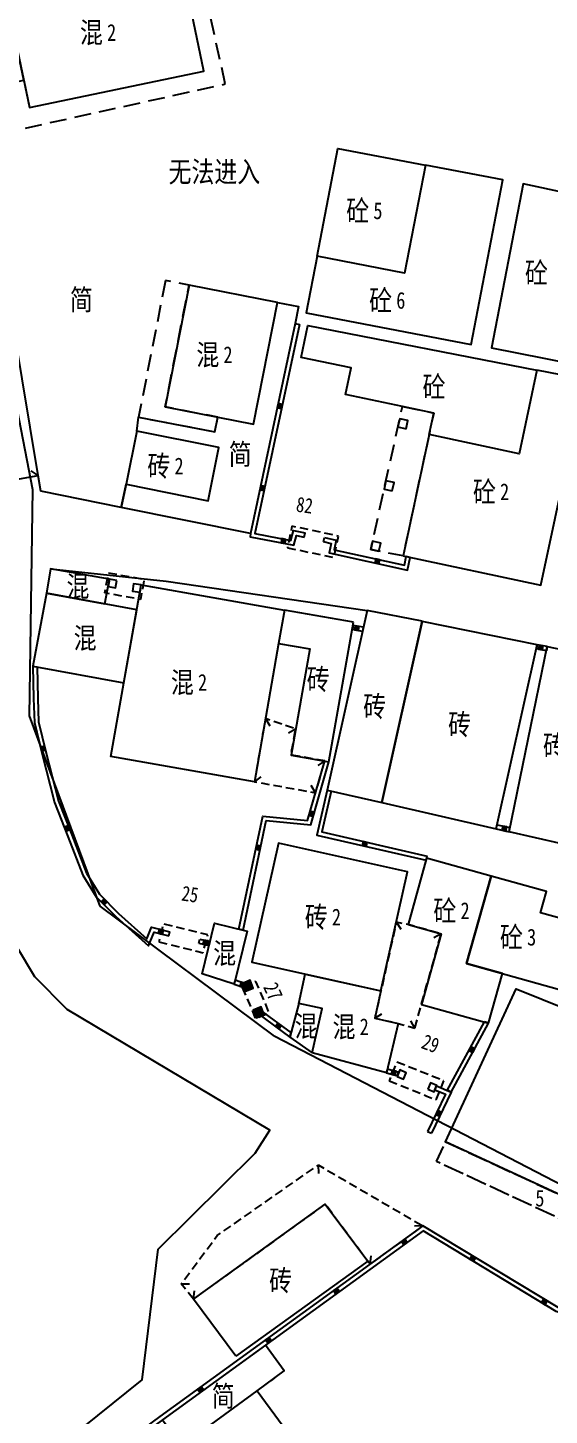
# Model space of a CAD drawing. Extents: x 395778 to 396698, y 996972 to 998012.
# Drawn here: x 396117.5 to 396148.6, y 997405.9 to 997488.7 of the extents above; entities that cross this region are included whole.
import ezdxf
from ezdxf.enums import TextEntityAlignment as Align

# ---------------------------------------------------------------- set-up
doc = ezdxf.new("R2010")
doc.units = 0
doc.header["$LTSCALE"] = 0.5
for name, pattern in [('X32', [1.5, 1, -0.5]), ('X39', [3, 2.5, -0.5]), ('X5', [3, 2, -1])]:
    doc.linetypes.add(name, pattern=pattern)
doc.layers.get('0').update_dxf_attribs({"linetype": 'CONTINUOUS'})
doc.layers.add('ASSIST', color=7, linetype='CONTINUOUS', plot=False)
doc.layers.add('JMD', color=6, linetype='CONTINUOUS')
doc.layers.add('门牌号', color=2, linetype='CONTINUOUS')
doc.styles.add('正等线体', font='simhei.ttf')
doc.styles.add('细等线体', font='', dxfattribs={"width": 0.8})
doc.styles.get('细等线体').set_extended_font_data('SimSun')
doc.linetypes.add('445', pattern='A,8,-0.5,[147,AAA.SHX,S=1,R=0,X=0,Y=0],-1.5', length=10)

# ---------------------------------------------------------------- blocks, each defined once
blk = doc.blocks.new('*U0')
at = {"linetype": 'Continuous'}
for points in [[(0, 0), (0.5, 0.5), (-0.5, 0.5)], [(0, 0), (-0.5, 0.5), (-0.5, -0.5)], [(0, 0), (-0.5, -0.5), (0.5, -0.5)], [(0, 0), (0.5, -0.5), (0.5, 0.5)]]:
    blk.add_solid(points, dxfattribs=at)
blk = doc.blocks.new('gc002')
blk.add_lwpolyline([(-0.5, -0.5), (0.5, -0.5), (0.5, 0.5), (-0.5, 0.5), (-0.5, -0.5)])
at = {"linetype": 'Continuous'}
blk.add_blockref('*U0', (0, 0), dxfattribs=at)
blk = doc.blocks.new('gc291')
blk.add_lwpolyline([(-0.5, -0.5), (0.5, -0.5), (0.5, 0.5), (-0.5, 0.5), (-0.5, -0.5)])

msp = doc.modelspace()

# ---------------------------------------------------------------- linework, layer by layer
at = {"layer": 'ASSIST', "linetype": 'Continuous', "flags": 128}
for points in [[(396111.904, 997491.511), (396117.773, 997461.157)], [(396117.773, 997461.157), (396117.57, 997447.648), (396121.784, 997436.304)], [(396118.845, 997456.429), (396125.745, 997455.679)], [(396125.745, 997455.679), (396137.712, 997453.938)], [(396121.784, 997436.304), (396132.168, 997428.561)], [(396174.322, 997410.459), (396160.727, 997413.747), (396132.168, 997428.561)]]:
    msp.add_lwpolyline(points, dxfattribs=at)
at = {"layer": 'JMD', "linetype": 'Continuous'}
for p, q in [((396133.434, 997471.047), (396133.679, 997470.995)), ((396118.106, 997461.989), (396117.697, 997462.276)), ((396133.966, 997458.322), (396134.018, 997458.566)), ((396135.116, 997458.055), (396135.176, 997458.298)), ((396140.289, 997457.1), (396140.044, 997457.151)), ((396136.88, 997453.048), (396136.837, 997452.802)), ((396137.49, 997452.94, 5.687), (396137.436, 997452.696, 5.687)), ((396147.854, 997451.899), (396147.807, 997451.654)), ((396148.446, 997451.785), (396148.399, 997451.54)), ((396117.796, 997450.626), (396118.047, 997450.58, -990.912)), ((396131.657, 997447.496), (396131.91, 997447.065)), ((396133.454, 997446.871), (396133.023, 997446.618)), ((396135.195, 997444.964), (396134.771, 997444.699)), ((396131, 997443.726), (396131.41, 997444.013)), ((396134.649, 997443.073), (396134.385, 997443.497)), ((396135.333, 997443.229), (396135.577, 997443.173)), ((396145.414, 997440.916), (396145.468, 997441.16, 5.742)), ((396146.175, 997440.742), (396146.225, 997440.987, 5.742)), ((396141.231, 997439.049), (396141.287, 997439.293)), ((396125.906, 997434.541), (396125.965, 997434.784)), ((396130.321, 997434.875), (396130.078, 997434.934, 5.78)), ((396139.458, 997435.349), (396139.73, 997434.93)), ((396127.695, 997434.1, -990.912), (396127.753, 997434.343, -990.912)), ((396128.295, 997433.957, -990.912), (396128.353, 997434.2, -990.912)), ((396142.131, 997434.658), (396141.695, 997434.412)), ((396129.793, 997431.66), (396129.875, 997431.896)), ((396130.549, 997431.397), (396130.631, 997431.633)), ((396131.201, 997429.9), (396131.349, 997430.101)), ((396138.177, 997429.625), (396138.599, 997429.892)), ((396140.559, 997429.037), (396140.314, 997429.472)), ((396144.959, 997429.328), (396144.712, 997429.397)), ((396133.117, 997428.487), (396133.184, 997428.748)), ((396138.878, 997426.356), (396138.944, 997426.597)), ((396139.52, 997426.181), (396139.586, 997426.422)), ((396141.761, 997425.36), (396141.86, 997425.589)), ((396142.726, 997425.214), (396142.506, 997425.333)), ((396141.323, 997422.868), (396141.548, 997422.76)), ((396134.804, 997420.869), (396134.825, 997420.369)), ((396141.042, 997417.24), (396140.543, 997417.215)), ((396137.888, 997414.953), (396137.961, 997415.448)), ((396126.631, 997413.772), (396127.131, 997413.783)), ((396127.363, 997412.873), (396127.428, 997413.369)), ((396132.174, 997408.149), (396131.972, 997408.001))]:
    msp.add_line(p, q, dxfattribs=at)
at = {"layer": 'JMD', "linetype": 'Continuous', "flags": 128}
for points, elevation in [([(396114.296, 997484.941), (396117.259, 997485.563), (396116.183, 997490.693), (396119.567, 997491.416), (396118.998, 997494.13), (396113.359, 997492.132), (396111.815, 997491.036), (396115.263, 997470.467), (396114.955, 997470.416), (396116.436, 997461.682), (396118.106, 997461.989)], -990.921), ([(396126.567, 997492.912), (396116.183, 997490.693), (396117.602, 997483.93), (396127.994, 997486.11)], 5.95), ([(396139.944, 997474.05), (396134.734, 997475.076), (396135.974, 997481.499), (396141.19, 997480.503)], -975.717), ([(396134.734, 997475.076), (396134.088, 997471.697), (396143.917, 997469.797), (396145.813, 997479.616), (396141.19, 997480.503), (396139.944, 997474.05)], -975.717), ([(396152.375, 997478.241), (396147.015, 997479.393), (396145.131, 997469.609), (396149.849, 997468.667)], -990.186), ([(396127.104, 997473.339), (396125.682, 997466.08), (396130.949, 997465.048), (396132.371, 997472.307)], -985.992), ([(396130.949, 997465.048), (396132.371, 997472.307), (396133.632, 997472.06), (396133.434, 997471.047), (396130.765, 997458.533), (396123.056, 997460.088), (396123.351, 997461.467), (396128.236, 997460.486), (396128.872, 997463.653), (396123.988, 997464.634), (396124.098, 997465.463), (396128.644, 997464.604), (396128.813, 997465.466)], -985.992), ([(396123.351, 997461.467), (396128.236, 997460.486), (396128.872, 997463.653), (396123.988, 997464.634)], -987.338), ([(396122.089, 997454.335), (396122.361, 997455.812), (396118.845, 997456.429), (396118.599, 997454.979)], 5.66), ([(396122.794, 997455.734), (396122.361, 997455.812), (396122.281, 997455.379), (396122.716, 997455.3)], 6.068), ([(396118.599, 997454.979), (396117.796, 997450.626), (396123.22, 997449.624), (396123.997, 997453.983)], -990.048), ([(396136.913, 997453.233), (396132.788, 997453.963), (396132.437, 997451.976), (396134.299, 997451.647), (396133.18, 997445.32), (396135.442, 997444.92)], 5.78), ([(396140.999, 997453.301), (396137.712, 997453.938), (396135.333, 997443.229), (396138.593, 997442.481)], 5.742), ([(396140.993, 997453.275), (396138.593, 997442.481), (396145.414, 997440.916), (396147.854, 997451.899)], 5.742), ([(396138.54, 997431.246), (396140.129, 997438.35), (396132.442, 997440.07), (396130.853, 997432.965), (396133.276, 997432.423)], -988.805), ([(396145.101, 997438.094), (396143.644, 997432.882), (396149.683, 997431.194), (396150.789, 997435.147), (396148.056, 997435.911), (396148.408, 997437.17)], -984.957), ([(396129.793, 997431.66), (396127.886, 997432.279), (396128.62, 997435.29), (396130.562, 997434.816)], -991.09), ([(396133.637, 997430.509), (396134.028, 997432.255), (396138.54, 997431.246), (396138.177, 997429.625), (396139.576, 997429.312), (396138.878, 997426.356), (396134.446, 997427.553), (396135.037, 997430.196)], -989.401), ([(396133.117, 997428.487), (396134.446, 997427.553), (396135.037, 997430.196), (396133.637, 997430.509)], -990.488), ([(396139.504, 997426.143), (396139.89, 997425.983), (396140.052, 997426.374), (396139.666, 997426.534)], 6.086), ([(396141.329, 997425.391), (396141.71, 997425.235), (396141.866, 997425.616), (396141.485, 997425.772)], 6.191)]:
    msp.add_lwpolyline(points, close=True, dxfattribs=dict(at, elevation=elevation))
at = {"layer": 'JMD', "linetype": 'X5', "flags": 128}
for points, elevation in [([(396129.264, 997485.34), (396127.281, 997494.314), (396114.992, 997491.599), (396116.839, 997482.595)], -986.526), ([(396125.695, 997473.615), (396124.098, 997465.463), (396128.644, 997464.604), (396128.813, 997465.466), (396125.682, 997466.08), (396127.104, 997473.339)], -985.992)]:
    msp.add_lwpolyline(points, close=True, dxfattribs=dict(at, elevation=elevation))
at = {"layer": 'JMD', "linetype": 'Continuous', "flags": 128}
for points, elevation in [([(396123.351, 997461.467), (396123.056, 997460.088), (396118.28, 997461.052), (396118.106, 997461.989), (396114.296, 997484.941), (396117.259, 997485.563), (396117.602, 997483.93)], -990.921), ([(396135.176, 997458.298), (396135.872, 997458.126), (396135.747, 997457.566), (396139.938, 997456.647), (396140.044, 997457.151)], 5.99), ([(396137.436, 997452.696), (396136.837, 997452.802)], 5.687), ([(396148.399, 997451.54), (396147.807, 997451.654)], 5.909), ([(396118.047, 997450.58), (396118.084, 997448.69), (396118.138, 997447.293), (396118.571, 997445.511), (396119.333, 997442.571), (396120.114, 997440.559), (396121.001, 997438.275), (396121.773, 997437.022), (396122.909, 997435.865), (396124.591, 997434.358), (396124.873, 997435.051), (396125.965, 997434.784)], -990.912), ([(396130.078, 997434.934), (396131.503, 997441.681), (396134.172, 997441.42), (396135.195, 997444.964)], 5.78), ([(396145.468, 997441.16), (396146.225, 997440.987)], 5.742), ([(396127.753, 997434.343), (396128.353, 997434.2)], -1982.002), ([(396129.852, 997431.904), (396130.631, 997431.633)], -991.09), ([(396138.936, 997426.6), (396139.616, 997426.414)], -989.401)]:
    msp.add_lwpolyline(points, dxfattribs=dict(at, elevation=elevation))
at = {"layer": 'JMD', "color": 7, "linetype": 'Continuous', "flags": 128}
for points in [[(396133.434, 997471.047), (396130.765, 997458.533), (396130.739, 997458.339), (396133.354, 997457.831), (396133.505, 997458.421), (396133.966, 997458.322)], [(396135.333, 997443.229), (396134.717, 997440.544), (396141.231, 997439.049)], [(396131.201, 997429.9), (396133.117, 997428.487)], [(396142.726, 997425.214), (396144.959, 997429.328)], [(396141.761, 997425.36), (396142.388, 997425.088), (396141.323, 997422.868)], [(396158.408, 997396.165), (396164.592, 997400.829), (396167.588, 997407.397), (396155.823, 997410.186), (396149.096, 997412.364), (396141.042, 997417.24), (396125.364, 997405.874), (396115.591, 997398.651), (396122.245, 997389.546)]]:
    msp.add_lwpolyline(points, dxfattribs=at)
at = {"layer": 'JMD', "linetype": 'Continuous', "flags": 128}
for points in [[(396133.679, 997470.995), (396131.022, 997458.539), (396133.17, 997458.121), (396133.322, 997458.716), (396134.018, 997458.566)], [(396135.577, 997443.173), (396135.016, 997440.732), (396141.287, 997439.293)], [(396131.349, 997430.101), (396133.184, 997428.748)], [(396142.495, 997425.314), (396144.712, 997429.397)], [(396141.856, 997425.591), (396142.726, 997425.214), (396141.548, 997422.76)], [(396158.257, 997396.365), (396164.391, 997400.99), (396167.234, 997407.224), (396155.756, 997409.945), (396148.991, 997412.135), (396141.054, 997416.94), (396125.512, 997405.672), (396115.94, 997398.598), (396122.447, 997389.694)]]:
    msp.add_lwpolyline(points, dxfattribs=at)
for points in [[(396146.773, 997463.288), (396141.41, 997464.434), (396141.683, 997465.713), (396139.822, 997466.111), (396136.436, 997466.813), (396136.767, 997468.411), (396133.782, 997469.03), (396134.177, 997470.936), (396147.838, 997468.27)], [(396139.862, 997457.19), (396148.07, 997455.451), (396150.69, 997467.713), (396147.838, 997468.27), (396146.773, 997463.288), (396141.41, 997464.434)], [(396124.26, 997455.462), (396132.788, 997453.963), (396132.437, 997451.976), (396131, 997443.726), (396122.436, 997445.222), (396123.22, 997449.624)], [(396124.26, 997455.462), (396123.796, 997455.533), (396123.729, 997455.098), (396124.183, 997455.028)], [(396148.446, 997451.785), (396151.601, 997451.133), (396149.316, 997440.021), (396146.175, 997440.742)], [(396144.959, 997429.328), (396145.785, 997432.283), (396143.644, 997432.882), (396145.101, 997438.094), (396141.264, 997439.167), (396140.158, 997435.209), (396142.131, 997434.658), (396140.954, 997430.448)], [(396159.213, 997419.165), (396156.64, 997420.355), (396154.847, 997416.48), (396142.391, 997422.254), (396146.596, 997431.369), (396161.997, 997425.17)], [(396129.898, 997409.464), (396127.363, 997412.873), (396135.219, 997418.539), (396137.754, 997415.13)], [(396125.512, 997405.672), (396126.671, 997404.106), (396126.798, 997404.2), (396131.157, 997407.402), (396132.769, 997408.586), (396131.653, 997410.125)], [(396135.019, 997382.36), (396123.201, 997398.671), (396128.169, 997402.347), (396126.798, 997404.2), (396131.157, 997407.402), (396134.54, 997402.797), (396135.761, 997403.694), (396141.794, 997395.561), (396140.573, 997394.656), (396145.934, 997387.429), (396141.594, 997384.209), (396140.145, 997386.162)]]:
    msp.add_lwpolyline(points, close=True, dxfattribs=at)
at = {"layer": 'JMD', "linetype": 'X5', "flags": 128}
msp.add_lwpolyline([(396139.822, 997466.111), (396141.683, 997465.713), (396141.41, 997464.434), (396139.862, 997457.19), (396137.932, 997457.579)], close=True, dxfattribs=at)
at = {"layer": 'JMD', "linetype": 'X32', "flags": 128}
for points, elevation in [([(396132.966, 997457.685), (396135.743, 997457.095), (396136.016, 997458.378), (396133.239, 997458.968)], -990.551), ([(396122.306, 997456.187), (396124.428, 997455.801), (396124.209, 997454.6), (396122.087, 997454.986)], -990.715), ([(396140.559, 997429.037), (396142.131, 997434.658), (396140.158, 997435.209), (396139.458, 997435.349), (396138.54, 997431.246), (396138.177, 997429.625), (396139.576, 997429.312)], -988.805), ([(396130.267, 997431.463), (396131.062, 997429.602), (396131.881, 997429.952), (396131.086, 997431.813)], -990.449), ([(396139.03, 997425.891), (396141.28, 997424.983), (396141.836, 997424.758), (396142.289, 997425.879), (396139.482, 997427.012)], -990.295)]:
    msp.add_lwpolyline(points, close=True, dxfattribs=dict(at, elevation=elevation))
at = {"layer": 'JMD', "color": 7, "linetype": 'Continuous', "flags": 128}
for points, elevation in [([(396135.116, 997458.055), (396135.575, 997457.942), (396135.449, 997457.375), (396140.13, 997456.349), (396140.289, 997457.1)], 5.99), ([(396137.49, 997452.94), (396136.88, 997453.048)], 5.687), ([(396148.446, 997451.785), (396147.854, 997451.899)], 5.909), ([(396117.796, 997450.626), (396117.834, 997448.683), (396117.89, 997447.259), (396118.329, 997445.45), (396119.095, 997442.494), (396119.881, 997440.469), (396120.776, 997438.163), (396121.575, 997436.867), (396122.737, 997435.684), (396124.689, 997433.935), (396125.023, 997434.757), (396125.906, 997434.541)], -990.912), ([(396130.321, 997434.875), (396131.701, 997441.41), (396134.355, 997441.151), (396135.442, 997444.92)], 5.78), ([(396145.414, 997440.916), (396146.175, 997440.742)], 5.742), ([(396127.695, 997434.1), (396128.295, 997433.957)], -1982.002), ([(396129.793, 997431.66), (396130.549, 997431.397)], -991.09), ([(396138.878, 997426.356), (396139.52, 997426.181)], -989.401)]:
    msp.add_lwpolyline(points, dxfattribs=dict(at, elevation=elevation))
at = {"layer": 'JMD', "linetype": '445', "flags": 128}
msp.add_lwpolyline([(396105.31, 997410.956), (396113.725, 997399.555), (396124.318, 997408.046), (396125.262, 997415.855), (396131.046, 997421.566), (396131.926, 997422.938), (396119.832, 997430.134), (396117.91, 997432.084), (396115.845, 997435.541), (396112.364, 997444.681), (396111.078, 997451.489)], dxfattribs=at)
at = {"layer": 'JMD', "linetype": 'X32', "flags": 128}
for points in [[(396135.195, 997444.964), (396133.18, 997445.32), (396133.454, 997446.871), (396131.657, 997447.496), (396131, 997443.726), (396134.649, 997443.073)], [(396125.304, 997434.179), (396127.948, 997433.523), (396128.215, 997434.599), (396125.571, 997435.255)], [(396127.363, 997412.873), (396126.631, 997413.772), (396128.785, 997416.657), (396134.804, 997420.869), (396141.042, 997417.24), (396137.888, 997414.953), (396137.754, 997415.13), (396135.219, 997418.539)]]:
    msp.add_lwpolyline(points, close=True, dxfattribs=at)
at = {"layer": 'JMD', "linetype": 'X39', "flags": 128}
msp.add_lwpolyline([(396142.391, 997422.254), (396154.847, 997416.48), (396154.302, 997415.304), (396141.845, 997421.078)], close=True, dxfattribs=at)

# ---------------------------------------------------------------- block references
at = {"layer": 'JMD', "linetype": 'Continuous', "yscale": 0.25}
for p, xscale, rotation in [((396132.513, 997466.131), 0.25, 257.9602859850055), ((396131.47, 997461.241), 0.25, 257.9602859850055), ((396132.735, 997458.079), 0.25, 349.0064291385752), ((396138.322, 997456.873), 0.25, 347.6371876119172), ((396137.105, 997452.881), 0.25, 169.9688662923884), ((396148.067, 997451.731), 0.25, 169.1001149057832), ((396118.396, 997445.703), 0.25, 283.6481385579789), ((396134.416, 997441.815), 0.25, 73.90107601687689), ((396119.833, 997440.939), 0.25, 291.2128298268084), ((396145.898, 997440.933), 0.25, 347.0783818143283), ((396131.232, 997439.793), 0.25, 78.07657598726719), ((396137.579, 997440.015), 0.25, 347.0783818133623), ((396122.048, 997436.564), 0.25, 314.4850484523384), ((396125.423, 997434.788), 0.25, 346.2542075683312), ((396128.084, 997434.136, -990.912), 0.2499999999999999, 346.5221772532771), ((396130.288, 997431.62), 0.25, 340.8029205444565), ((396132.425, 997429.153), 0.25, 323.5921938913199), ((396143.956, 997427.742), 0.25, 61.50470267479943), ((396139.296, 997426.372), 0.25, 344.7351465991293), ((396141.98, 997423.948), 0.25, 244.3715811214524), ((396139.935, 997416.283), 0.25, 215.9407943608877), ((396144.007, 997415.299), 0.25, 148.8087230793165), ((396135.886, 997413.348), 0.25, 215.9407943608877), ((396148.284, 997412.709), 0.25, 148.8087230793165), ((396131.838, 997410.413), 0.25, 215.9407943608877), ((396127.79, 997407.479), 0.25, 215.9407943608877)]:
    msp.add_blockref('gc002', p, dxfattribs=dict(at, xscale=xscale, rotation=rotation))
at = {"layer": 'JMD', "linetype": 'Continuous', "yscale": 0.5, "zscale": 0.5}
for name, p, xscale, rotation in [('gc291', (396139.849, 997465.077), 0.4999999999999999, 77.50959428334637), ('gc291', (396139.028, 997461.373), 0.4999999999999999, 77.50959428334637), ('gc291', (396138.23, 997457.769), 0.4999999999999999, 77.50959428334637), ('gc002', (396130.606, 997431.56), 0.5, 291.3678824193126), ('gc002', (396131.252, 997429.969), 0.5, 111.3678824193126)]:
    msp.add_blockref(name, p, dxfattribs=dict(at, xscale=xscale, rotation=rotation))

# ---------------------------------------------------------------- texts
at = {"layer": 'JMD', "linetype": 'Continuous', "style": '细等线体', "width": 0.8}
for s, p in [('混', (396121.966, 997488.412, 5.95)), ('砼', (396137.838, 997477.782, -975.717)), ('砼', (396148.488, 997474.084, -990.186)), ('砼', (396139.202, 997472.436, -975.717)), ('混', (396128.902, 997469.193, -985.992)), ('砖', (396125.987, 997462.56, -987.338)), ('砼', (396145.388, 997461.019)), ('混', (396127.386, 997449.653)), ('砖', (396135.366, 997435.658, -988.805)), ('砼', (396143.032, 997436.036)), ('砼', (396146.997, 997434.458, -984.957)), ('混', (396137.019, 997429.113, -989.401))]:
    msp.add_text(s, height=1.25, dxfattribs=at).set_placement(p, align=Align.MIDDLE_RIGHT)
at = {"layer": 'JMD', "linetype": 'Continuous', "style": '正等线体', "width": 0.8}
for s, p in [('2', (396122.216, 997488.412, 5.95)), ('5', (396138.088, 997477.782, -975.717)), ('6', (396139.452, 997472.436, -975.717)), ('2', (396129.152, 997469.193, -985.992)), ('2', (396126.237, 997462.56, -987.338)), ('2', (396145.638, 997461.019)), ('2', (396127.636, 997449.653)), ('2', (396143.282, 997436.036)), ('2', (396135.616, 997435.658, -988.805)), ('3', (396147.247, 997434.458, -984.957)), ('2', (396137.269, 997429.113, -989.401))]:
    msp.add_text(s, height=1, dxfattribs=at).set_placement(p, align=Align.MIDDLE_LEFT)
at = {"layer": 'JMD', "linetype": 'Continuous', "width": 0.8}
for s, height, style, p in [('无法进入', 1.25, '细等线体', (396128.612, 997480.124)), ('简', 1.25, '细等线体', (396120.687, 997472.502, -985.992)), ('砼', 1.25, '细等线体', (396141.702, 997467.35)), ('简', 1.25, '细等线体', (396130.15, 997463.285, -985.992)), ('混', 1.25, '细等线体', (396120.48, 997455.388, 5.66)), ('混', 1.25, '细等线体', (396120.908, 997452.303, -990.048)), ('砖', 1.25, '细等线体', (396134.799, 997449.856, 5.78)), ('砖', 1.25, '细等线体', (396138.163, 997448.242, 5.742)), ('砖', 1.25, '细等线体', (396143.227, 997447.164, 5.742)), ('砖', 1.25, '细等线体', (396148.881, 997445.902)), ('混', 1.25, '细等线体', (396129.223, 997433.509, -991.09)), ('混', 1.25, '细等线体', (396134.086, 997429.163, -990.488)), ('5', 1, '正等线体', (396148.013, 997418.887)), ('砖', 1.25, '细等线体', (396132.558, 997414.002)), ('简', 1.25, '细等线体', (396129.138, 997407.113))]:
    msp.add_text(s, height=height, dxfattribs=dict(at, style=style)).set_placement(p, align=Align.MIDDLE)
at = {"layer": '门牌号', "linetype": 'Continuous', "style": '细等线体', "width": 0.8}
for s, rotation, p in [('82', 352.08171, (396133.99, 997460.216)), ('25', 352.08171, (396127.165, 997437.016)), ('27', 294.38855, (396132.12, 997431.223)), ('29', 339.36924, (396141.496, 997428.101))]:
    msp.add_text(s, height=0.9, rotation=rotation, dxfattribs=at).set_placement(p, align=Align.MIDDLE)

doc.saveas('drawing.dxf')
